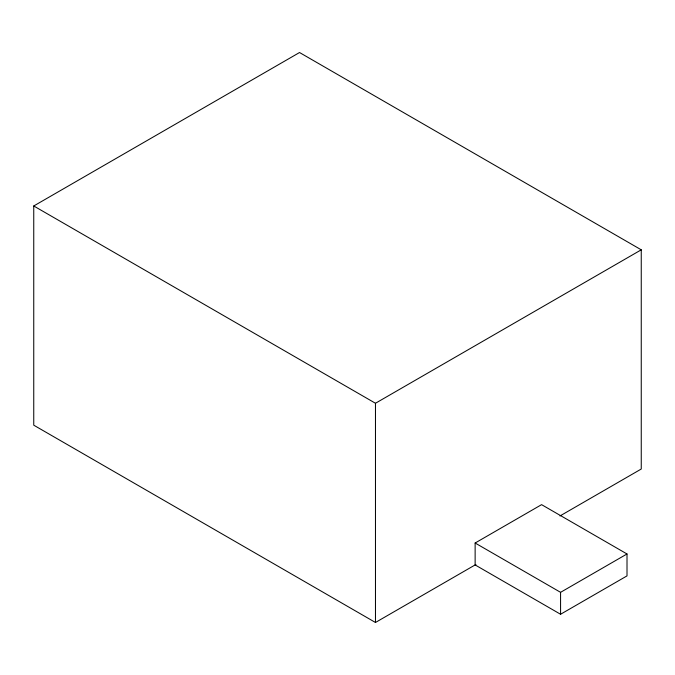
<?xml version="1.0" encoding="UTF-8"?>
<svg xmlns="http://www.w3.org/2000/svg" width="675" height="675" viewBox="0 0 675 675"><rect width="100%" height="100%" fill="white"/><g stroke="black" fill="none" stroke-linecap="round" stroke-linejoin="round"><path stroke-width="1.01" d="M475.934 564.469L375.469 622.477L33.75 425.183L33.75 205.976L299.531 52.523L641.25 249.817L641.25 469.024L559.963 515.962M33.75 205.976L375.469 403.262L641.25 249.817M475.132 543.012L541.586 504.647L627.008 553.972L627.008 575.893L560.571 614.258L475.132 564.933L475.132 543.012L560.571 592.329L627.008 553.972M560.571 592.329L560.571 614.258M375.469 403.262L375.469 622.477"/></g></svg>
